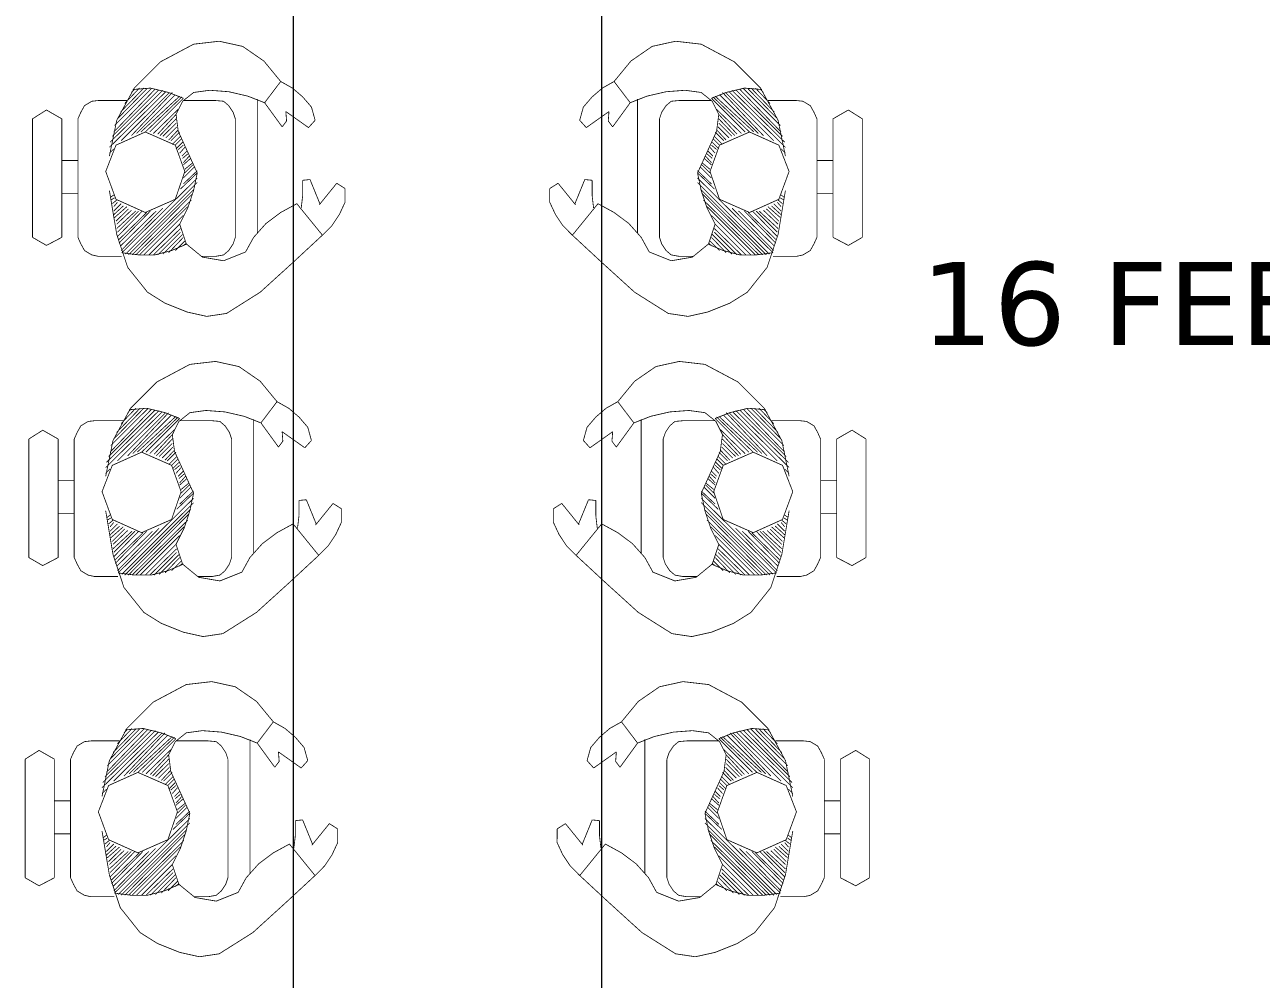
# Model space of a CAD drawing. Header units: millimetres. Extents: x -5691 to 68617, y -23008 to 84113.
# Drawn here: x 18366 to 20812, y 38159 to 40049 of the extents above; entities that cross this region are included whole.
import ezdxf

# ---------------------------------------------------------------- set-up
doc = ezdxf.new("R2010")
doc.units = ezdxf.units.MM
doc.header["$LTSCALE"] = 700
doc.header["$MEASUREMENT"] = 0
doc.linetypes.add('architactur xref$0$PHANTOM', pattern=[63.5, 31.75, -6.35, 6.35, -6.35, 6.35, -6.35])
for name, color, linetype in [('architactur xref$0$COLUMN', 8, 'Continuous'), ('rcp$0$X-REF', 8, 'Continuous'), ('X-REF', 8, 'Continuous')]:
    doc.layers.add(name, color=color, linetype=linetype)
doc.layers.add('architactur xref$0$PHAN', color=8, linetype='architactur xref$0$PHANTOM', lineweight=18)
doc.styles.add('architactur xref$0$VERDANA', font='verdana.ttf')

# ---------------------------------------------------------------- blocks, each defined once
blk = doc.blocks.new('architactur xref')
at = {"layer": 'architactur xref$0$PHAN', "lineweight": 0}
for p, q in [((744, 1657), (744, 1463.635)), ((768, 1657), (768, 1463.635))]:
    blk.add_line(p, q, dxfattribs=at)
at = {"layer": 'architactur xref$0$PHAN', "lineweight": 0, "const_width": 0.0614}
for points in [[(736.235, 1575.202), (738.229, 1575.432), (740.055, 1575.031), (741.707, 1573.89), (743.019, 1572.296)], [(775.765, 1575.202), (773.771, 1575.432), (771.945, 1575.031), (770.293, 1573.89), (768.981, 1572.296)], [(729.677, 1566.478), (730.249, 1569.274), (731.616, 1571.782), (733.668, 1573.835), (736.235, 1575.202)], [(782.323, 1566.478), (781.751, 1569.274), (780.384, 1571.782), (778.332, 1573.835), (775.765, 1575.202)], [(734.069, 1571.498), (729.677, 1567.164)], [(733.84, 1571.611), (729.735, 1567.564)], [(733.497, 1571.611), (729.906, 1568.02)], [(733.213, 1571.669), (730.019, 1568.36)], [(732.986, 1571.782), (730.077, 1568.873)], [(732.644, 1571.782), (730.304, 1569.387)], [(732.356, 1571.782), (730.533, 1569.901)], [(732.017, 1571.782), (730.876, 1570.583)], [(731.616, 1571.669), (731.39, 1571.44)], [(731.503, 1571.669), (732.87, 1571.782), (734.295, 1571.44), (735.436, 1570.984)], [(735.039, 1568.418), (734.868, 1569.73), (735.378, 1570.755), (736.235, 1571.44), (737.489, 1571.611)], [(737.489, 1571.611), (738.972, 1571.498), (740.453, 1571.155), (741.765, 1570.641)], [(743.019, 1572.296), (741.765, 1570.641), (743.132, 1568.76)], [(743.019, 1572.296), (743.931, 1571.782), (744.729, 1571.097), (745.414, 1570.299), (745.699, 1569.274)], [(768.981, 1572.296), (768.069, 1571.782), (767.271, 1571.097), (766.586, 1570.299), (766.301, 1569.274)], [(768.981, 1572.296), (770.235, 1570.641), (768.868, 1568.76)], [(774.511, 1571.611), (773.028, 1571.498), (771.547, 1571.155), (770.235, 1570.641)], [(776.961, 1568.418), (777.132, 1569.73), (776.622, 1570.755), (775.765, 1571.44), (774.511, 1571.611)], [(780.497, 1571.669), (779.13, 1571.782), (777.705, 1571.44), (776.564, 1570.984)], [(777.931, 1571.498), (782.323, 1567.164)], [(778.16, 1571.611), (782.265, 1567.564)], [(778.503, 1571.611), (782.094, 1568.02)], [(778.787, 1571.669), (781.981, 1568.36)], [(779.014, 1571.782), (781.923, 1568.873)], [(779.356, 1571.782), (781.696, 1569.387)], [(779.644, 1571.782), (781.467, 1569.901)], [(779.983, 1571.782), (781.124, 1570.583)], [(780.384, 1571.669), (780.61, 1571.44)], [(727.226, 1569.387), (727.456, 1569.901), (727.74, 1570.412), (728.309, 1570.755), (728.823, 1570.813)], [(731.047, 1570.813), (728.823, 1570.813)], [(734.354, 1571.44), (730.591, 1567.678)], [(734.58, 1571.44), (731.39, 1568.075)], [(734.809, 1571.269), (731.787, 1568.246)], [(735.152, 1571.155), (732.13, 1568.36)], [(735.323, 1571.097), (732.472, 1568.36)], [(735.436, 1570.984), (732.815, 1568.36)], [(737.945, 1570.813), (735.436, 1570.813)], [(737.945, 1570.813), (738.572, 1570.755), (738.972, 1570.412), (739.312, 1569.901), (739.483, 1569.387)], [(741.196, 1570.926), (741.196, 1560.492)], [(770.804, 1570.926), (770.804, 1560.492)], [(774.055, 1570.813), (773.428, 1570.755), (773.028, 1570.412), (772.688, 1569.901), (772.517, 1569.387)], [(774.055, 1570.813), (776.564, 1570.813)], [(776.564, 1570.984), (779.185, 1568.36)], [(776.677, 1571.097), (779.528, 1568.36)], [(776.848, 1571.155), (779.87, 1568.36)], [(777.191, 1571.269), (780.213, 1568.246)], [(777.42, 1571.44), (780.61, 1568.075)], [(777.646, 1571.44), (781.409, 1567.678)], [(780.953, 1570.813), (783.177, 1570.813)], [(784.774, 1569.387), (784.544, 1569.901), (784.26, 1570.412), (783.691, 1570.755), (783.177, 1570.813)], [(723.69, 1569.387), (724.776, 1570.073), (725.972, 1569.387)], [(735.039, 1570.128), (733.099, 1568.246)], [(734.868, 1569.73), (733.442, 1568.191)], [(743.132, 1568.76), (743.475, 1569.216), (743.417, 1569.956)], [(745.185, 1568.702), (743.417, 1569.956)], [(766.815, 1568.702), (768.583, 1569.956)], [(768.868, 1568.76), (768.525, 1569.216), (768.583, 1569.956)], [(776.961, 1570.128), (778.901, 1568.246)], [(777.132, 1569.73), (778.558, 1568.191)], [(788.31, 1569.387), (787.224, 1570.073), (786.028, 1569.387)], [(723.69, 1560.15), (723.69, 1569.387)], [(725.972, 1569.387), (725.972, 1560.15)], [(727.226, 1569.387), (727.226, 1560.15)], [(734.868, 1569.387), (733.613, 1568.075)], [(734.868, 1569.045), (733.84, 1568.02)], [(734.922, 1568.76), (734.069, 1567.904)], [(739.483, 1560.15), (739.483, 1569.387)], [(745.699, 1569.274), (745.185, 1568.702)], [(766.301, 1569.274), (766.815, 1568.702)], [(772.517, 1560.15), (772.517, 1569.387)], [(777.078, 1568.76), (777.931, 1567.904)], [(777.132, 1569.387), (778.387, 1568.075)], [(777.132, 1569.045), (778.16, 1568.02)], [(784.774, 1569.387), (784.774, 1560.15)], [(786.028, 1569.387), (786.028, 1560.15)], [(788.31, 1560.15), (788.31, 1569.387)], [(732.472, 1568.36), (734.809, 1567.335), (735.55, 1565.282), (734.809, 1563.117), (732.472, 1562.089), (730.19, 1563.117), (729.392, 1565.282), (730.19, 1567.335), (732.472, 1568.36)], [(735.039, 1568.531), (734.295, 1567.732)], [(735.152, 1568.36), (734.467, 1567.678)], [(735.207, 1568.02), (734.58, 1567.393)], [(735.323, 1567.849), (734.809, 1567.335)], [(735.039, 1568.418), (736.519, 1565.169), (736.235, 1563.799), (735.779, 1562.432), (735.152, 1561.177)], [(776.961, 1568.418), (775.481, 1565.169), (775.765, 1563.799), (776.221, 1562.432), (776.848, 1561.177)], [(779.528, 1568.36), (777.191, 1567.335), (776.45, 1565.282), (777.191, 1563.117), (779.528, 1562.089), (781.81, 1563.117), (782.608, 1565.282), (781.81, 1567.335), (779.528, 1568.36)], [(776.677, 1567.849), (777.191, 1567.335)], [(776.793, 1568.02), (777.42, 1567.393)], [(776.848, 1568.36), (777.533, 1567.678)], [(776.961, 1568.531), (777.705, 1567.732)], [(730.019, 1567.05), (729.677, 1566.708)], [(735.378, 1567.564), (734.868, 1567.05)], [(735.436, 1567.335), (735.039, 1566.992)], [(735.55, 1567.164), (735.152, 1566.708)], [(735.721, 1566.879), (735.323, 1566.478)], [(776.279, 1566.879), (776.677, 1566.478)], [(776.45, 1567.164), (776.848, 1566.708)], [(776.564, 1567.335), (776.961, 1566.992)], [(776.622, 1567.564), (777.132, 1567.05)], [(781.981, 1567.05), (782.323, 1566.708)], [(725.972, 1566.139), (727.226, 1566.139)], [(735.779, 1566.65), (735.378, 1566.307)], [(735.892, 1566.478), (735.436, 1565.968)], [(736.005, 1566.307), (735.436, 1565.796)], [(736.177, 1565.968), (735.55, 1565.454)], [(736.177, 1565.796), (735.55, 1565.169)], [(775.823, 1565.968), (776.45, 1565.454)], [(775.823, 1565.796), (776.45, 1565.169)], [(775.995, 1566.307), (776.564, 1565.796)], [(776.108, 1566.478), (776.564, 1565.968)], [(776.221, 1566.65), (776.622, 1566.307)], [(786.028, 1566.139), (784.774, 1566.139)], [(736.519, 1564.769), (730.646, 1558.954)], [(736.519, 1565.169), (735.207, 1563.915)], [(736.293, 1565.625), (735.436, 1564.769)], [(736.519, 1565.341), (735.436, 1564.313)], [(775.481, 1565.341), (776.564, 1564.313)], [(775.481, 1565.169), (776.793, 1563.915)], [(775.481, 1564.769), (781.354, 1558.954)], [(775.707, 1565.625), (776.564, 1564.769)], [(740.282, 1559.012), (740.909, 1560.15), (741.878, 1561.236), (743.019, 1562.089), (744.273, 1562.774), (746.268, 1560.321), (743.931, 1558.155), (741.423, 1555.877), (738.801, 1554.222), (737.259, 1553.992), (735.721, 1554.335), (734.011, 1555.02), (732.644, 1555.877), (731.102, 1557.813), (730.249, 1560.379), (729.677, 1563.799)], [(736.519, 1564.426), (730.934, 1558.841)], [(736.293, 1563.915), (731.16, 1558.782)], [(745.301, 1564.655), (744.729, 1564.597)], [(744.729, 1564.597), (744.729, 1563.401)], [(746.076, 1562.754), (745.301, 1564.655)], [(746.018, 1562.681), (747.381, 1564.367)], [(746.268, 1560.321), (747.006, 1561.062), (747.59, 1561.938), (748.033, 1562.892), (748.03, 1563.955)], [(748.03, 1563.955), (747.381, 1564.367)], [(765.732, 1560.321), (764.994, 1561.062), (764.41, 1561.938), (763.967, 1562.892), (763.97, 1563.955)], [(763.97, 1563.955), (764.619, 1564.367)], [(765.982, 1562.681), (764.619, 1564.367)], [(771.718, 1559.012), (771.091, 1560.15), (770.122, 1561.236), (768.981, 1562.089), (767.727, 1562.774), (765.732, 1560.321), (768.069, 1558.155), (770.577, 1555.877), (773.199, 1554.222), (774.741, 1553.992), (776.279, 1554.335), (777.989, 1555.02), (779.356, 1555.877), (780.898, 1557.813), (781.751, 1560.379), (782.323, 1563.799)], [(765.924, 1562.754), (766.699, 1564.655)], [(766.699, 1564.655), (767.271, 1564.597)], [(767.271, 1564.597), (767.271, 1563.401)], [(775.481, 1564.426), (781.066, 1558.841)], [(775.707, 1563.915), (780.84, 1558.782)], [(727.226, 1563.573), (725.972, 1563.573)], [(730.019, 1563.459), (729.793, 1563.288)], [(730.077, 1563.23), (729.793, 1563.059)], [(730.249, 1563.059), (729.906, 1562.774)], [(730.304, 1562.887), (730.019, 1562.545)], [(736.177, 1563.573), (731.445, 1558.782)], [(736.063, 1563.059), (731.729, 1558.782)], [(744.729, 1563.401), (744.616, 1562.432)], [(767.271, 1563.401), (767.384, 1562.432)], [(775.823, 1563.573), (780.555, 1558.782)], [(775.937, 1563.059), (780.271, 1558.782)], [(781.696, 1562.887), (781.981, 1562.545)], [(781.751, 1563.059), (782.094, 1562.774)], [(781.923, 1563.23), (782.207, 1563.059)], [(781.981, 1563.459), (782.207, 1563.288)], [(784.774, 1563.573), (786.028, 1563.573)], [(730.591, 1562.774), (730.019, 1562.202)], [(730.763, 1562.603), (730.019, 1561.918)], [(731.047, 1562.545), (730.077, 1561.691)], [(731.16, 1562.373), (730.19, 1561.407)], [(731.39, 1562.26), (730.249, 1561.177)], [(731.729, 1562.202), (730.249, 1560.835)], [(731.958, 1562.202), (730.304, 1560.55)], [(732.243, 1562.202), (730.304, 1560.208)], [(732.87, 1562.202), (730.42, 1559.694)], [(732.586, 1562.089), (730.42, 1559.982)], [(733.326, 1562.202), (730.533, 1559.468)], [(733.84, 1562.432), (730.591, 1559.125)], [(735.779, 1562.545), (732.017, 1558.782)], [(735.436, 1561.863), (732.356, 1558.782)], [(776.221, 1562.545), (779.983, 1558.782)], [(776.564, 1561.863), (779.644, 1558.782)], [(778.16, 1562.432), (781.409, 1559.125)], [(778.674, 1562.202), (781.467, 1559.468)], [(779.13, 1562.202), (781.58, 1559.694)], [(779.414, 1562.089), (781.58, 1559.982)], [(779.757, 1562.202), (781.696, 1560.208)], [(780.042, 1562.202), (781.696, 1560.55)], [(780.271, 1562.202), (781.751, 1560.835)], [(780.61, 1562.26), (781.751, 1561.177)], [(780.84, 1562.373), (781.81, 1561.407)], [(780.953, 1562.545), (781.923, 1561.691)], [(781.237, 1562.603), (781.981, 1561.918)], [(781.409, 1562.774), (781.981, 1562.202)], [(735.152, 1561.177), (732.757, 1558.782)], [(740.282, 1559.012), (738.572, 1558.327), (736.92, 1558.611), (735.666, 1559.639), (735.152, 1561.177)], [(771.718, 1559.012), (773.428, 1558.327), (775.08, 1558.611), (776.334, 1559.639), (776.848, 1561.177)], [(776.848, 1561.177), (779.243, 1558.782)], [(725.972, 1560.15), (724.776, 1559.523), (723.69, 1560.15)], [(728.823, 1558.669), (728.309, 1558.782), (727.74, 1559.125), (727.456, 1559.639), (727.226, 1560.15)], [(735.207, 1560.835), (733.099, 1558.782)], [(735.207, 1560.55), (733.442, 1558.782)], [(735.378, 1560.379), (733.84, 1558.841)], [(735.436, 1560.15), (734.295, 1558.954)], [(739.483, 1560.15), (739.312, 1559.639), (738.972, 1559.125), (738.572, 1558.782), (737.945, 1558.669)], [(772.517, 1560.15), (772.688, 1559.639), (773.028, 1559.125), (773.428, 1558.782), (774.055, 1558.669)], [(776.564, 1560.15), (777.705, 1558.954)], [(776.622, 1560.379), (778.16, 1558.841)], [(776.793, 1560.835), (778.901, 1558.782)], [(776.793, 1560.55), (778.558, 1558.782)], [(783.177, 1558.669), (783.691, 1558.782), (784.26, 1559.125), (784.544, 1559.639), (784.774, 1560.15)], [(786.028, 1560.15), (787.224, 1559.523), (788.31, 1560.15)], [(735.721, 1559.639), (734.525, 1559.125), (733.213, 1558.782), (731.958, 1558.782), (730.646, 1558.954)], [(735.55, 1559.865), (734.809, 1559.125)], [(735.666, 1559.694), (735.378, 1559.468)], [(776.279, 1559.639), (777.475, 1559.125), (778.787, 1558.782), (780.042, 1558.782), (781.354, 1558.954)], [(776.334, 1559.694), (776.622, 1559.468)], [(776.45, 1559.865), (777.191, 1559.125)], [(728.823, 1558.669), (730.646, 1558.669)], [(736.862, 1558.669), (737.945, 1558.669)], [(775.138, 1558.669), (774.055, 1558.669)], [(783.177, 1558.669), (781.354, 1558.669)], [(735.947, 1550.253), (737.942, 1550.483), (739.768, 1550.082), (741.419, 1548.941), (742.732, 1547.348)], [(776.053, 1550.253), (774.058, 1550.483), (772.232, 1550.082), (770.581, 1548.941), (769.268, 1547.348)], [(729.389, 1541.53), (729.961, 1544.325), (731.328, 1546.834), (733.381, 1548.886), (735.947, 1550.253)], [(782.611, 1541.53), (782.039, 1544.325), (780.672, 1546.834), (778.619, 1548.886), (776.053, 1550.253)], [(733.782, 1546.549), (729.389, 1542.215)], [(733.552, 1546.662), (729.447, 1542.616)], [(733.21, 1546.662), (729.619, 1543.071)], [(732.925, 1546.72), (729.732, 1543.411)], [(732.699, 1546.834), (729.79, 1543.925)], [(732.356, 1546.834), (730.016, 1544.439)], [(732.069, 1546.834), (730.246, 1544.952)], [(734.066, 1546.491), (730.304, 1542.729)], [(731.729, 1546.834), (730.588, 1545.634)], [(731.328, 1546.72), (731.102, 1546.491)], [(734.292, 1546.491), (731.102, 1543.126)], [(731.215, 1546.72), (732.582, 1546.834), (734.008, 1546.491), (735.149, 1546.035)], [(734.751, 1543.469), (734.58, 1544.781), (735.091, 1545.806), (735.947, 1546.491), (737.201, 1546.662)], [(737.201, 1546.662), (738.685, 1546.549), (740.165, 1546.207), (741.478, 1545.693)], [(742.732, 1547.348), (741.478, 1545.693), (742.845, 1543.811)], [(742.732, 1547.348), (743.643, 1546.834), (744.442, 1546.148), (745.127, 1545.35), (745.411, 1544.325)], [(769.268, 1547.348), (768.357, 1546.834), (767.558, 1546.148), (766.873, 1545.35), (766.589, 1544.325)], [(769.268, 1547.348), (770.522, 1545.693), (769.155, 1543.811)], [(774.799, 1546.662), (773.315, 1546.549), (771.835, 1546.207), (770.522, 1545.693)], [(777.249, 1543.469), (777.42, 1544.781), (776.909, 1545.806), (776.053, 1546.491), (774.799, 1546.662)], [(780.785, 1546.72), (779.418, 1546.834), (777.992, 1546.491), (776.851, 1546.035)], [(777.708, 1546.491), (780.898, 1543.126)], [(777.934, 1546.491), (781.696, 1542.729)], [(778.218, 1546.549), (782.611, 1542.215)], [(778.448, 1546.662), (782.553, 1542.616)], [(778.79, 1546.662), (782.381, 1543.071)], [(779.075, 1546.72), (782.268, 1543.411)], [(779.301, 1546.834), (782.21, 1543.925)], [(779.644, 1546.834), (781.984, 1544.439)], [(779.931, 1546.834), (781.754, 1544.952)], [(780.271, 1546.834), (781.412, 1545.634)], [(780.672, 1546.72), (780.898, 1546.491)], [(726.939, 1544.439), (727.168, 1544.952), (727.453, 1545.463), (728.022, 1545.806), (728.536, 1545.864)], [(730.76, 1545.864), (728.536, 1545.864)], [(734.522, 1546.32), (731.5, 1543.298)], [(734.864, 1546.207), (731.842, 1543.411)], [(735.036, 1546.148), (732.185, 1543.411)], [(735.149, 1546.035), (732.528, 1543.411)], [(737.657, 1545.864), (735.149, 1545.864)], [(737.657, 1545.864), (738.284, 1545.806), (738.685, 1545.463), (739.024, 1544.952), (739.196, 1544.439)], [(740.909, 1545.977), (740.909, 1535.543)], [(771.091, 1545.977), (771.091, 1535.543)], [(774.343, 1545.864), (773.716, 1545.806), (773.315, 1545.463), (772.976, 1544.952), (772.804, 1544.439)], [(774.343, 1545.864), (776.851, 1545.864)], [(776.851, 1546.035), (779.472, 1543.411)], [(776.964, 1546.148), (779.815, 1543.411)], [(777.136, 1546.207), (780.158, 1543.411)], [(777.478, 1546.32), (780.5, 1543.298)], [(781.24, 1545.864), (783.464, 1545.864)], [(785.061, 1544.439), (784.832, 1544.952), (784.547, 1545.463), (783.978, 1545.806), (783.464, 1545.864)], [(723.403, 1544.439), (724.489, 1545.124), (725.685, 1544.439)], [(734.751, 1545.179), (732.812, 1543.298)], [(734.58, 1544.781), (733.155, 1543.243)], [(742.845, 1543.811), (743.187, 1544.267), (743.129, 1545.007)], [(744.897, 1543.753), (743.129, 1545.007)], [(767.103, 1543.753), (768.871, 1545.007)], [(769.155, 1543.811), (768.813, 1544.267), (768.871, 1545.007)], [(777.249, 1545.179), (779.188, 1543.298)], [(777.42, 1544.781), (778.845, 1543.243)], [(788.597, 1544.439), (787.511, 1545.124), (786.315, 1544.439)], [(723.403, 1535.201), (723.403, 1544.439)], [(725.685, 1544.439), (725.685, 1535.201)], [(726.939, 1544.439), (726.939, 1535.201)], [(734.58, 1544.439), (733.326, 1543.126)], [(734.58, 1544.096), (733.552, 1543.071)], [(734.635, 1543.811), (733.782, 1542.955)], [(734.751, 1543.582), (734.008, 1542.784)], [(739.196, 1535.201), (739.196, 1544.439)], [(745.411, 1544.325), (744.897, 1543.753)], [(766.589, 1544.325), (767.103, 1543.753)], [(772.804, 1535.201), (772.804, 1544.439)], [(777.249, 1543.582), (777.992, 1542.784)], [(777.365, 1543.811), (778.218, 1542.955)], [(777.42, 1544.439), (778.674, 1543.126)], [(777.42, 1544.096), (778.448, 1543.071)], [(785.061, 1544.439), (785.061, 1535.201)], [(786.315, 1544.439), (786.315, 1535.201)], [(788.597, 1535.201), (788.597, 1544.439)], [(732.185, 1543.411), (734.522, 1542.386), (735.262, 1540.334), (734.522, 1538.168), (732.185, 1537.14), (729.903, 1538.168), (729.105, 1540.334), (729.903, 1542.386), (732.185, 1543.411)], [(734.864, 1543.411), (734.179, 1542.729)], [(734.919, 1543.071), (734.292, 1542.444)], [(735.036, 1542.9), (734.522, 1542.386)], [(735.091, 1542.616), (734.58, 1542.102)], [(734.751, 1543.469), (736.232, 1540.22), (735.947, 1538.85), (735.492, 1537.483), (734.864, 1536.229)], [(777.249, 1543.469), (775.768, 1540.22), (776.053, 1538.85), (776.508, 1537.483), (777.136, 1536.229)], [(779.815, 1543.411), (777.478, 1542.386), (776.738, 1540.334), (777.478, 1538.168), (779.815, 1537.14), (782.097, 1538.168), (782.895, 1540.334), (782.097, 1542.386), (779.815, 1543.411)], [(776.909, 1542.616), (777.42, 1542.102)], [(776.964, 1542.9), (777.478, 1542.386)], [(777.081, 1543.071), (777.708, 1542.444)], [(777.136, 1543.411), (777.821, 1542.729)], [(729.732, 1542.102), (729.389, 1541.759)], [(735.149, 1542.386), (734.751, 1542.043)], [(735.262, 1542.215), (734.864, 1541.759)], [(735.433, 1541.93), (735.036, 1541.53)], [(735.492, 1541.701), (735.091, 1541.358)], [(776.508, 1541.701), (776.909, 1541.358)], [(776.567, 1541.93), (776.964, 1541.53)], [(776.738, 1542.215), (777.136, 1541.759)], [(776.851, 1542.386), (777.249, 1542.043)], [(782.268, 1542.102), (782.611, 1541.759)], [(725.685, 1541.19), (726.939, 1541.19)], [(735.605, 1541.53), (735.149, 1541.019)], [(735.718, 1541.358), (735.149, 1540.848)], [(736.005, 1540.676), (735.149, 1539.82)], [(735.889, 1541.019), (735.262, 1540.505)], [(735.889, 1540.848), (735.262, 1540.22)], [(775.995, 1540.676), (776.851, 1539.82)], [(776.111, 1541.019), (776.738, 1540.505)], [(776.111, 1540.848), (776.738, 1540.22)], [(776.282, 1541.358), (776.851, 1540.848)], [(776.395, 1541.53), (776.851, 1541.019)], [(786.315, 1541.19), (785.061, 1541.19)], [(736.232, 1539.82), (730.359, 1534.005)], [(736.232, 1540.22), (734.919, 1538.966)], [(736.232, 1540.392), (735.149, 1539.364)], [(775.768, 1540.392), (776.851, 1539.364)], [(775.768, 1540.22), (777.081, 1538.966)], [(775.768, 1539.82), (781.641, 1534.005)], [(739.994, 1534.063), (740.621, 1535.201), (741.591, 1536.287), (742.732, 1537.14), (743.986, 1537.825), (745.98, 1535.372), (743.643, 1533.206), (741.135, 1530.928), (738.514, 1529.273), (736.972, 1529.043), (735.433, 1529.386), (733.723, 1530.071), (732.356, 1530.928), (730.814, 1532.864), (729.961, 1535.43), (729.389, 1538.85)], [(736.232, 1539.477), (730.646, 1533.892)], [(736.005, 1538.966), (730.873, 1533.834)], [(745.014, 1539.707), (744.442, 1539.648)], [(744.442, 1539.648), (744.442, 1538.452)], [(745.789, 1537.805), (745.014, 1539.707)], [(745.73, 1537.733), (747.093, 1539.418)], [(745.98, 1535.372), (746.719, 1536.113), (747.302, 1536.989), (747.746, 1537.943), (747.743, 1539.006)], [(747.743, 1539.006), (747.093, 1539.418)], [(766.02, 1535.372), (765.281, 1536.113), (764.698, 1536.989), (764.254, 1537.943), (764.257, 1539.006)], [(764.257, 1539.006), (764.907, 1539.418)], [(766.27, 1537.733), (764.907, 1539.418)], [(772.006, 1534.063), (771.379, 1535.201), (770.409, 1536.287), (769.268, 1537.14), (768.014, 1537.825), (766.02, 1535.372), (768.357, 1533.206), (770.865, 1530.928), (773.486, 1529.273), (775.028, 1529.043), (776.567, 1529.386), (778.277, 1530.071), (779.644, 1530.928), (781.186, 1532.864), (782.039, 1535.43), (782.611, 1538.85)], [(766.211, 1537.805), (766.986, 1539.707)], [(766.986, 1539.707), (767.558, 1539.648)], [(767.558, 1539.648), (767.558, 1538.452)], [(775.768, 1539.477), (781.354, 1533.892)], [(775.995, 1538.966), (781.127, 1533.834)], [(726.939, 1538.624), (725.685, 1538.624)], [(729.732, 1538.511), (729.505, 1538.339)], [(729.79, 1538.281), (729.505, 1538.11)], [(729.961, 1538.11), (729.619, 1537.825)], [(730.016, 1537.938), (729.732, 1537.596)], [(730.304, 1537.825), (729.732, 1537.253)], [(735.889, 1538.624), (731.157, 1533.834)], [(735.776, 1538.11), (731.442, 1533.834)], [(744.442, 1538.452), (744.328, 1537.483)], [(767.558, 1538.452), (767.672, 1537.483)], [(776.111, 1538.624), (780.843, 1533.834)], [(776.224, 1538.11), (780.558, 1533.834)], [(781.696, 1537.825), (782.268, 1537.253)], [(781.984, 1537.938), (782.268, 1537.596)], [(782.039, 1538.11), (782.381, 1537.825)], [(782.21, 1538.281), (782.495, 1538.11)], [(782.268, 1538.511), (782.495, 1538.339)], [(785.061, 1538.624), (786.315, 1538.624)], [(730.475, 1537.654), (729.732, 1536.969)], [(730.76, 1537.596), (729.79, 1536.743)], [(730.873, 1537.425), (729.903, 1536.458)], [(731.102, 1537.311), (729.961, 1536.229)], [(731.442, 1537.253), (729.961, 1535.886)], [(731.671, 1537.253), (730.016, 1535.602)], [(731.955, 1537.253), (730.016, 1535.259)], [(732.582, 1537.253), (730.132, 1534.745)], [(732.298, 1537.14), (730.132, 1535.033)], [(733.038, 1537.253), (730.246, 1534.519)], [(733.552, 1537.483), (730.304, 1534.176)], [(735.492, 1537.596), (731.729, 1533.834)], [(735.149, 1536.914), (732.069, 1533.834)], [(776.508, 1537.596), (780.271, 1533.834)], [(776.851, 1536.914), (779.931, 1533.834)], [(778.448, 1537.483), (781.696, 1534.176)], [(778.962, 1537.253), (781.754, 1534.519)], [(779.418, 1537.253), (781.868, 1534.745)], [(779.702, 1537.14), (781.868, 1535.033)], [(780.045, 1537.253), (781.984, 1535.259)], [(780.329, 1537.253), (781.984, 1535.602)], [(780.558, 1537.253), (782.039, 1535.886)], [(780.898, 1537.311), (782.039, 1536.229)], [(781.127, 1537.425), (782.097, 1536.458)], [(781.24, 1537.596), (782.21, 1536.743)], [(781.525, 1537.654), (782.268, 1536.969)], [(734.864, 1536.229), (732.469, 1533.834)], [(734.919, 1535.886), (732.812, 1533.834)], [(739.994, 1534.063), (738.284, 1533.378), (736.632, 1533.662), (735.378, 1534.69), (734.864, 1536.229)], [(772.006, 1534.063), (773.716, 1533.378), (775.368, 1533.662), (776.622, 1534.69), (777.136, 1536.229)], [(777.081, 1535.886), (779.188, 1533.834)], [(777.136, 1536.229), (779.531, 1533.834)], [(725.685, 1535.201), (724.489, 1534.574), (723.403, 1535.201)], [(728.536, 1533.72), (728.022, 1533.834), (727.453, 1534.176), (727.168, 1534.69), (726.939, 1535.201)], [(734.919, 1535.602), (733.155, 1533.834)], [(735.091, 1535.43), (733.552, 1533.892)], [(735.149, 1535.201), (734.008, 1534.005)], [(735.262, 1534.916), (734.522, 1534.176)], [(739.196, 1535.201), (739.024, 1534.69), (738.685, 1534.176), (738.284, 1533.834), (737.657, 1533.72)], [(772.804, 1535.201), (772.976, 1534.69), (773.315, 1534.176), (773.716, 1533.834), (774.343, 1533.72)], [(776.738, 1534.916), (777.478, 1534.176)], [(776.851, 1535.201), (777.992, 1534.005)], [(776.909, 1535.43), (778.448, 1533.892)], [(777.081, 1535.602), (778.845, 1533.834)], [(783.464, 1533.72), (783.978, 1533.834), (784.547, 1534.176), (784.832, 1534.69), (785.061, 1535.201)], [(786.315, 1535.201), (787.511, 1534.574), (788.597, 1535.201)], [(735.433, 1534.69), (734.237, 1534.176), (732.925, 1533.834), (731.671, 1533.834), (730.359, 1534.005)], [(735.378, 1534.745), (735.091, 1534.519)], [(776.567, 1534.69), (777.763, 1534.176), (779.075, 1533.834), (780.329, 1533.834), (781.641, 1534.005)], [(776.622, 1534.745), (776.909, 1534.519)], [(728.536, 1533.72), (730.359, 1533.72)], [(736.574, 1533.72), (737.657, 1533.72)], [(775.426, 1533.72), (774.343, 1533.72)], [(783.464, 1533.72), (781.641, 1533.72)], [(729.102, 1516.581), (729.674, 1519.377), (731.041, 1521.885), (733.093, 1523.937), (735.66, 1525.304)], [(735.66, 1525.304), (737.654, 1525.534), (739.48, 1525.133), (741.132, 1523.992), (742.444, 1522.399)], [(776.34, 1525.304), (774.346, 1525.534), (772.52, 1525.133), (770.868, 1523.992), (769.556, 1522.399)], [(782.898, 1516.581), (782.326, 1519.377), (780.959, 1521.885), (778.907, 1523.937), (776.34, 1525.304)], [(742.444, 1522.399), (741.19, 1520.744), (742.557, 1518.863)], [(742.444, 1522.399), (743.356, 1521.885), (744.154, 1521.2), (744.839, 1520.401), (745.124, 1519.377)], [(769.556, 1522.399), (768.644, 1521.885), (767.846, 1521.2), (767.161, 1520.401), (766.876, 1519.377)], [(769.556, 1522.399), (770.81, 1520.744), (769.443, 1518.863)], [(733.494, 1521.6), (729.102, 1517.266)], [(733.265, 1521.713), (729.16, 1517.667)], [(732.922, 1521.713), (729.331, 1518.122)], [(732.638, 1521.772), (729.444, 1518.462)], [(732.411, 1521.885), (729.502, 1518.976)], [(732.069, 1521.885), (729.729, 1519.49)], [(731.781, 1521.885), (729.958, 1520.004)], [(733.779, 1521.542), (730.016, 1517.78)], [(731.442, 1521.885), (730.301, 1520.686)], [(731.041, 1521.772), (730.815, 1521.542)], [(734.005, 1521.542), (730.815, 1518.177)], [(730.928, 1521.772), (732.295, 1521.885), (733.72, 1521.542), (734.861, 1521.086)], [(734.464, 1518.52), (734.293, 1519.832), (734.803, 1520.857), (735.66, 1521.542), (736.914, 1521.713)], [(736.914, 1521.713), (738.397, 1521.6), (739.878, 1521.258), (741.19, 1520.744)], [(775.086, 1521.713), (773.603, 1521.6), (772.122, 1521.258), (770.81, 1520.744)], [(777.536, 1518.52), (777.707, 1519.832), (777.197, 1520.857), (776.34, 1521.542), (775.086, 1521.713)], [(781.072, 1521.772), (779.705, 1521.885), (778.28, 1521.542), (777.139, 1521.086)], [(777.995, 1521.542), (781.185, 1518.177)], [(778.221, 1521.542), (781.984, 1517.78)], [(778.506, 1521.6), (782.898, 1517.266)], [(778.735, 1521.713), (782.84, 1517.667)], [(779.078, 1521.713), (782.669, 1518.122)], [(779.362, 1521.772), (782.556, 1518.462)], [(779.589, 1521.885), (782.498, 1518.976)], [(779.931, 1521.885), (782.271, 1519.49)], [(780.219, 1521.885), (782.042, 1520.004)], [(780.558, 1521.885), (781.699, 1520.686)], [(780.959, 1521.772), (781.185, 1521.542)], [(726.651, 1519.49), (726.881, 1520.004), (727.165, 1520.514), (727.734, 1520.857), (728.248, 1520.915)], [(730.472, 1520.915), (728.248, 1520.915)], [(734.234, 1521.371), (731.212, 1518.349)], [(734.577, 1521.258), (731.555, 1518.462)], [(734.748, 1521.2), (731.897, 1518.462)], [(734.861, 1521.086), (732.24, 1518.462)], [(737.37, 1520.915), (734.861, 1520.915)], [(737.37, 1520.915), (737.997, 1520.857), (738.397, 1520.514), (738.737, 1520.004), (738.908, 1519.49)], [(740.621, 1521.028), (740.621, 1510.595)], [(771.379, 1521.028), (771.379, 1510.595)], [(774.63, 1520.915), (774.003, 1520.857), (773.603, 1520.514), (773.263, 1520.004), (773.092, 1519.49)], [(774.63, 1520.915), (777.139, 1520.915)], [(777.139, 1521.086), (779.76, 1518.462)], [(777.252, 1521.2), (780.103, 1518.462)], [(777.423, 1521.258), (780.445, 1518.462)], [(777.766, 1521.371), (780.788, 1518.349)], [(781.528, 1520.915), (783.752, 1520.915)], [(785.349, 1519.49), (785.119, 1520.004), (784.835, 1520.514), (784.266, 1520.857), (783.752, 1520.915)], [(723.115, 1519.49), (724.201, 1520.175), (725.397, 1519.49)], [(723.115, 1510.252), (723.115, 1519.49)], [(725.397, 1519.49), (725.397, 1510.252)], [(726.651, 1519.49), (726.651, 1510.252)], [(734.464, 1520.23), (732.524, 1518.349)], [(734.293, 1519.832), (732.867, 1518.294)], [(734.293, 1519.49), (733.038, 1518.177)], [(738.908, 1510.252), (738.908, 1519.49)], [(742.557, 1518.863), (742.9, 1519.318), (742.842, 1520.059)], [(744.61, 1518.804), (742.842, 1520.059)], [(767.39, 1518.804), (769.158, 1520.059)], [(769.443, 1518.863), (769.1, 1519.318), (769.158, 1520.059)], [(773.092, 1510.252), (773.092, 1519.49)], [(777.536, 1520.23), (779.476, 1518.349)], [(777.707, 1519.832), (779.133, 1518.294)], [(777.707, 1519.49), (778.962, 1518.177)], [(785.349, 1519.49), (785.349, 1510.252)], [(788.885, 1519.49), (787.799, 1520.175), (786.603, 1519.49)], [(786.603, 1519.49), (786.603, 1510.252)], [(788.885, 1510.252), (788.885, 1519.49)], [(734.293, 1519.147), (733.265, 1518.122)], [(734.347, 1518.863), (733.494, 1518.006)], [(734.464, 1518.633), (733.72, 1517.835)], [(745.124, 1519.377), (744.61, 1518.804)], [(766.876, 1519.377), (767.39, 1518.804)], [(777.536, 1518.633), (778.28, 1517.835)], [(777.653, 1518.863), (778.506, 1518.006)], [(777.707, 1519.147), (778.735, 1518.122)], [(731.897, 1518.462), (734.234, 1517.437), (734.975, 1515.385), (734.234, 1513.219), (731.897, 1512.191), (729.615, 1513.219), (728.817, 1515.385), (729.615, 1517.437), (731.897, 1518.462)], [(734.577, 1518.462), (733.892, 1517.78)], [(734.632, 1518.122), (734.005, 1517.495)], [(734.748, 1517.951), (734.234, 1517.437)], [(734.803, 1517.667), (734.293, 1517.153)], [(734.464, 1518.52), (735.944, 1515.272), (735.66, 1513.901), (735.204, 1512.534), (734.577, 1511.28)], [(777.536, 1518.52), (776.056, 1515.272), (776.34, 1513.901), (776.796, 1512.534), (777.423, 1511.28)], [(780.103, 1518.462), (777.766, 1517.437), (777.025, 1515.385), (777.766, 1513.219), (780.103, 1512.191), (782.385, 1513.219), (783.183, 1515.385), (782.385, 1517.437), (780.103, 1518.462)], [(777.197, 1517.667), (777.707, 1517.153)], [(777.252, 1517.951), (777.766, 1517.437)], [(777.368, 1518.122), (777.995, 1517.495)], [(777.423, 1518.462), (778.108, 1517.78)], [(729.444, 1517.153), (729.102, 1516.81)], [(734.861, 1517.437), (734.464, 1517.095)], [(734.975, 1517.266), (734.577, 1516.81)], [(735.146, 1516.981), (734.748, 1516.581)], [(735.204, 1516.752), (734.803, 1516.409)], [(776.796, 1516.752), (777.197, 1516.409)], [(776.854, 1516.981), (777.252, 1516.581)], [(777.025, 1517.266), (777.423, 1516.81)], [(777.139, 1517.437), (777.536, 1517.095)], [(782.556, 1517.153), (782.898, 1516.81)], [(725.397, 1516.241), (726.651, 1516.241)], [(735.317, 1516.581), (734.861, 1516.07)], [(735.43, 1516.409), (734.861, 1515.899)], [(735.718, 1515.727), (734.861, 1514.871)], [(735.602, 1516.07), (734.975, 1515.556)], [(735.602, 1515.899), (734.975, 1515.272)], [(776.282, 1515.727), (777.139, 1514.871)], [(776.398, 1516.07), (777.025, 1515.556)], [(776.398, 1515.899), (777.025, 1515.272)], [(776.57, 1516.409), (777.139, 1515.899)], [(776.683, 1516.581), (777.139, 1516.07)], [(786.603, 1516.241), (785.349, 1516.241)], [(735.944, 1514.871), (730.071, 1509.056)], [(735.944, 1515.272), (734.632, 1514.017)], [(735.944, 1515.443), (734.861, 1514.415)], [(744.726, 1514.758), (744.154, 1514.7)], [(744.154, 1514.7), (744.154, 1513.504)], [(745.501, 1512.856), (744.726, 1514.758)], [(766.499, 1512.856), (767.274, 1514.758)], [(767.274, 1514.758), (767.846, 1514.7)], [(767.846, 1514.7), (767.846, 1513.504)], [(776.056, 1515.443), (777.139, 1514.415)], [(776.056, 1515.272), (777.368, 1514.017)], [(776.056, 1514.871), (781.929, 1509.056)], [(739.707, 1509.114), (740.334, 1510.252), (741.303, 1511.338), (742.444, 1512.191), (743.698, 1512.877), (745.693, 1510.423), (743.356, 1508.258), (740.848, 1505.979), (738.226, 1504.324), (736.684, 1504.095), (735.146, 1504.437), (733.436, 1505.122), (732.069, 1505.979), (730.527, 1507.915), (729.674, 1510.481), (729.102, 1513.901)], [(735.944, 1514.528), (730.359, 1508.943)], [(735.718, 1514.017), (730.585, 1508.885)], [(745.443, 1512.784), (746.806, 1514.469)], [(745.693, 1510.423), (746.431, 1511.165), (747.015, 1512.04), (747.458, 1512.994), (747.455, 1514.057)], [(747.455, 1514.057), (746.806, 1514.469)], [(766.307, 1510.423), (765.569, 1511.165), (764.985, 1512.04), (764.542, 1512.994), (764.545, 1514.057)], [(764.545, 1514.057), (765.194, 1514.469)], [(766.557, 1512.784), (765.194, 1514.469)], [(772.293, 1509.114), (771.666, 1510.252), (770.697, 1511.338), (769.556, 1512.191), (768.302, 1512.877), (766.307, 1510.423), (768.644, 1508.258), (771.152, 1505.979), (773.774, 1504.324), (775.316, 1504.095), (776.854, 1504.437), (778.564, 1505.122), (779.931, 1505.979), (781.473, 1507.915), (782.326, 1510.481), (782.898, 1513.901)], [(776.056, 1514.528), (781.641, 1508.943)], [(776.282, 1514.017), (781.415, 1508.885)], [(726.651, 1513.675), (725.397, 1513.675)], [(729.444, 1513.562), (729.218, 1513.39)], [(729.502, 1513.332), (729.218, 1513.161)], [(729.674, 1513.161), (729.331, 1512.877)], [(729.729, 1512.99), (729.444, 1512.647)], [(730.016, 1512.877), (729.444, 1512.304)], [(735.602, 1513.675), (730.87, 1508.885)], [(735.488, 1513.161), (731.154, 1508.885)], [(744.154, 1513.504), (744.041, 1512.534)], [(767.846, 1513.504), (767.959, 1512.534)], [(776.398, 1513.675), (781.13, 1508.885)], [(776.512, 1513.161), (780.846, 1508.885)], [(781.984, 1512.877), (782.556, 1512.304)], [(782.271, 1512.99), (782.556, 1512.647)], [(782.326, 1513.161), (782.669, 1512.877)], [(782.498, 1513.332), (782.782, 1513.161)], [(782.556, 1513.562), (782.782, 1513.39)], [(785.349, 1513.675), (786.603, 1513.675)], [(730.188, 1512.705), (729.444, 1512.02)], [(730.472, 1512.647), (729.502, 1511.794)], [(730.585, 1512.476), (729.615, 1511.509)], [(730.815, 1512.363), (729.674, 1511.28)], [(731.154, 1512.304), (729.674, 1510.937)], [(731.383, 1512.304), (729.729, 1510.653)], [(731.668, 1512.304), (729.729, 1510.31)], [(732.295, 1512.304), (729.845, 1509.796)], [(732.011, 1512.191), (729.845, 1510.084)], [(732.751, 1512.304), (729.958, 1509.57)], [(733.265, 1512.534), (730.016, 1509.227)], [(735.204, 1512.647), (731.442, 1508.885)], [(734.861, 1511.965), (731.781, 1508.885)], [(776.796, 1512.647), (780.558, 1508.885)], [(777.139, 1511.965), (780.219, 1508.885)], [(778.735, 1512.534), (781.984, 1509.227)], [(779.249, 1512.304), (782.042, 1509.57)], [(779.705, 1512.304), (782.155, 1509.796)], [(779.989, 1512.191), (782.155, 1510.084)], [(780.332, 1512.304), (782.271, 1510.31)], [(780.617, 1512.304), (782.271, 1510.653)], [(780.846, 1512.304), (782.326, 1510.937)], [(781.185, 1512.363), (782.326, 1511.28)], [(781.415, 1512.476), (782.385, 1511.509)], [(781.528, 1512.647), (782.498, 1511.794)], [(781.812, 1512.705), (782.556, 1512.02)], [(734.577, 1511.28), (732.182, 1508.885)], [(734.632, 1510.937), (732.524, 1508.885)], [(739.707, 1509.114), (737.997, 1508.429), (736.345, 1508.713), (735.091, 1509.741), (734.577, 1511.28)], [(772.293, 1509.114), (774.003, 1508.429), (775.655, 1508.713), (776.909, 1509.741), (777.423, 1511.28)], [(777.368, 1510.937), (779.476, 1508.885)], [(777.423, 1511.28), (779.818, 1508.885)], [(725.397, 1510.252), (724.201, 1509.625), (723.115, 1510.252)], [(728.248, 1508.772), (727.734, 1508.885), (727.165, 1509.227), (726.881, 1509.741), (726.651, 1510.252)], [(734.632, 1510.653), (732.867, 1508.885)], [(734.803, 1510.481), (733.265, 1508.943)], [(734.861, 1510.252), (733.72, 1509.056)], [(734.975, 1509.967), (734.234, 1509.227)], [(738.908, 1510.252), (738.737, 1509.741), (738.397, 1509.227), (737.997, 1508.885), (737.37, 1508.772)], [(773.092, 1510.252), (773.263, 1509.741), (773.603, 1509.227), (774.003, 1508.885), (774.63, 1508.772)], [(777.025, 1509.967), (777.766, 1509.227)], [(777.139, 1510.252), (778.28, 1509.056)], [(777.197, 1510.481), (778.735, 1508.943)], [(777.368, 1510.653), (779.133, 1508.885)], [(783.752, 1508.772), (784.266, 1508.885), (784.835, 1509.227), (785.119, 1509.741), (785.349, 1510.252)], [(786.603, 1510.252), (787.799, 1509.625), (788.885, 1510.252)], [(735.146, 1509.741), (733.95, 1509.227), (732.638, 1508.885), (731.383, 1508.885), (730.071, 1509.056)], [(735.091, 1509.796), (734.803, 1509.57)], [(776.854, 1509.741), (778.05, 1509.227), (779.362, 1508.885), (780.617, 1508.885), (781.929, 1509.056)], [(776.909, 1509.796), (777.197, 1509.57)], [(728.248, 1508.772), (730.071, 1508.772)], [(736.287, 1508.772), (737.37, 1508.772)], [(775.713, 1508.772), (774.63, 1508.772)], [(783.752, 1508.772), (781.929, 1508.772)]]:
    blk.add_lwpolyline(points, dxfattribs=at)
at = {"layer": 'architactur xref$0$COLUMN', "linetype": 'Continuous', "style": 'architactur xref$0$VERDANA'}
blk.add_text('16 FEET PACKING BELT', height=6.48, dxfattribs=at).set_placement((792.87, 1551.756))
blk = doc.blocks.new('rcp')
at = {"layer": 'rcp$0$X-REF', "xscale": 25.39999999999418, "yscale": 25.39999999999418, "zscale": 25.39999999999418}
blk.add_blockref('architactur xref', (0, 0), dxfattribs=at)

msp = doc.modelspace()

# ---------------------------------------------------------------- block references
at = {"layer": 'X-REF', "ltscale": 8}
msp.add_blockref('rcp', (0, 0), dxfattribs=at)

# ---------------------------------------------------------------- next in the draw order: block references
at = {"layer": 'X-REF', "xscale": 25.39999999999418, "yscale": 25.39999999999418, "zscale": 25.39999999999418}
msp.add_blockref('architactur xref', (0, 0), dxfattribs=at)

doc.saveas('drawing.dxf')
